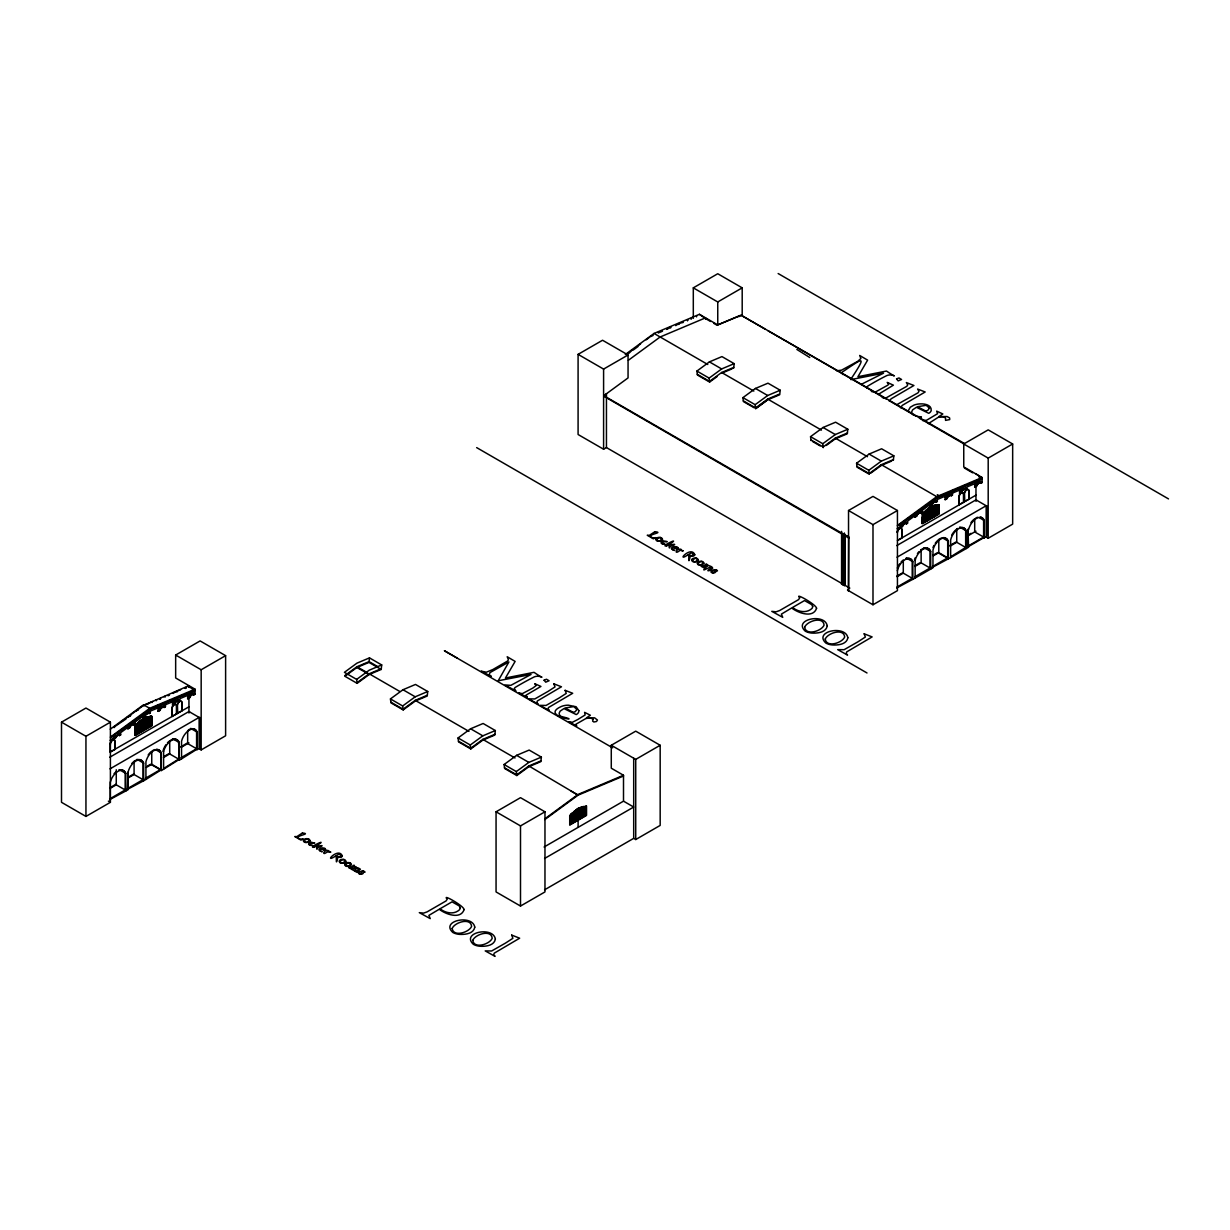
<?xml version="1.0" encoding="UTF-8"?>
<svg xmlns="http://www.w3.org/2000/svg" width="1230" height="1230" viewBox="0 0 1230 1230"><rect width="100%" height="100%" fill="white"/><g stroke="black" fill="none" stroke-linecap="round" stroke-linejoin="round"><path stroke-width="1.5" d="M848.531 590.646L848.531 510.512L872.992 496.397L897.439 510.512L897.439 590.646L872.992 604.76L848.531 590.646L848.731 537.11L603.792 395.691L628.053 377.918L628.053 354.978L602.546 340.249L578.085 354.363L578.085 434.513L603.592 449.227L606.452 447.582L849.822 588.109M144.433 705.743L144.51 704.975M147.831 704.313L148.046 703.483L143.556 705.374L189.02 685.617M149.906 709.541L149.999 708.772L149.43 709.818M150.537 709.279L153.396 707.327L153.32 708.111M151.459 702.053L151.997 702.545M153.95 707.834L154.027 707.066M154.703 707.511L157.563 705.574L157.486 706.343M156.164 700.793L156.379 699.978M158.87 705.759L161.73 703.821L161.653 704.59M160.331 699.04L160.546 698.21L159.7 699.301L160.454 698.978M162.283 704.329L162.36 703.56M163.037 704.006L165.896 702.069L165.819 702.837M165.251 696.964L165.343 696.195L163.944 696.78M166.45 702.561L166.65 701.746L166.573 702.515M167.203 702.253L170.063 700.301L169.971 701.085M168.033 695.796L169.417 695.211M170.616 700.808L170.693 700.039M171.37 700.485L174.23 698.548L174.137 699.317M173.584 693.443L173.661 692.674M174.768 699.055L174.983 698.225M175.536 698.732L178.396 696.795L178.304 697.564M176.997 692.013L177.197 691.183M178.934 697.302L179.15 696.472L179.057 697.241M179.703 696.98L182.563 695.042L182.471 695.811M183.101 695.534L183.193 694.766M183.854 695.227L186.714 693.274L186.637 694.043M185.315 688.493L185.453 688.446M186.084 688.185L186.161 687.401L184.777 688.001M187.268 693.782L187.483 692.967L187.391 693.735M188.021 693.459L190.881 691.521L190.804 692.29M191.434 692.029L191.649 691.199M192.188 691.706L195.047 689.184L175.659 677.976L175.659 655.037L200.106 640.922L225.613 655.652L225.613 735.786L201.167 749.916L199.122 748.732L196.585 749.47L181.548 758.879L181.548 741.229A11.623 6.704 -60 0 1 189.389 730.097A11.623 6.704 -60 0 1 197.215 732.188L197.215 749.839M357.023 667.398L344.907 676.285L357.146 683.342L369.261 674.455L356.854 667.506L368.969 662.386L369.477 657.881L381.7 664.938L381.208 669.443L369.092 674.563M415.294 701.038L403.179 709.91L390.94 702.853L390.448 698.917L402.979 689.738L415.494 684.449L427.733 691.506L427.24 696.026L415.11 701.131M482.898 740.076L470.783 748.947L458.559 741.89L458.067 737.954L470.583 728.775L483.113 723.486L495.336 730.543L494.844 735.063L482.729 740.168M528.931 766.644L516.815 775.53L504.592 768.473L504.1 764.522L516.615 755.343L529.146 750.069L541.369 757.127L540.877 761.631L528.762 766.751M658.311 332.976L658.404 332.208M659.065 332.654L662.478 331.224M666.768 329.409L666.721 328.687M667.398 329.148L670.258 327.195L670.181 327.964M671.011 326.888L670.934 327.657M675.731 325.627L678.591 323.69L678.514 324.459M679.145 324.197L679.221 323.429M687.462 320.676L687.678 319.861L687.601 320.63M691.091 318.416L690.999 319.185L691.721 318.155M696.549 316.848L696.641 316.079M738.876 316.587L741.521 315.464L764.783 328.902M733.68 368.154L734.172 363.65L721.949 356.592L709.418 361.881L696.903 371.06L697.395 374.996L709.618 382.053L717.136 376.549M741.521 315.464L964.289 443.43M754.113 407.745L743.427 401.564L742.935 397.628L755.451 388.449L767.981 383.176L780.204 390.233L779.789 393.954L767.674 399.074L755.558 407.945L743.335 400.888M809.77 357.515L796.84 349.428M811.031 440.601L810.539 436.665L823.07 427.487L835.585 422.198L847.808 429.255L847.316 433.775L835.201 438.879M893.349 460.343L893.841 455.838L881.618 448.781L869.103 454.07L856.572 463.233L857.064 467.185L869.287 474.242L868.795 470.306L856.572 463.233M936.952 497.873L937.029 497.105L936.461 498.165M937.583 497.612L940.443 495.675L940.35 496.443L937.306 494.675M940.981 496.182L941.196 495.352L941.119 496.121M941.75 495.859L944.609 493.907L944.517 494.691M945.147 494.414L945.24 493.645M945.916 494.106L948.776 492.154L948.684 492.923M950.067 492.338L952.927 490.401L952.85 491.17M953.481 490.908L953.696 490.078M954.234 490.586L957.094 488.648L957.017 489.417M957.647 489.156L957.724 488.372M958.401 488.833L961.26 486.88L961.183 487.664M962.567 487.065L965.427 485.127L965.35 485.896M965.981 485.635L966.18 484.805M966.734 485.312L969.594 483.375L969.517 484.143M970.147 483.882L970.347 483.052L970.27 483.821M970.901 483.559L973.76 481.622L973.668 482.391M974.298 482.114L974.391 481.345M975.067 481.806L977.927 479.854L977.835 480.638M978.465 480.361L978.68 479.546L978.603 480.315M979.234 480.038L982.094 477.517L963.751 466.923L963.751 443.984L988.197 429.87L1012.659 443.984L1012.659 524.134L988.197 538.248L986.168 537.064L983.616 537.802L967.948 546.843L967.948 529.207L968.594 547.212L950.636 557.59L950.636 539.939A11.623 6.704 -60 0 1 958.462 528.792A11.623 6.704 -60 0 1 966.303 530.899L966.303 548.534M908.201 410.851L910.292 407.222L913.859 405.177A12.1 6.98 0 0 1 920.717 403.886C924.899 403.717 931.787 405.008 931.202 410.513A8.533 4.935 0 0 1 928.742 413.311L916.412 407.284L912.614 409.867L911.707 411.804A7.196 4.151 0 0 0 913.813 415.233M850.683 379.486C868.134 353.102 862.645 358.437 841.474 372.613L842.95 374.566M878.143 394.492L893.38 385.159L887.199 382.392L888.614 384.314L887.722 385.236L874.822 392.339M150.183 726.484L148.646 727.068L150.183 726.484L150.183 716.537L151.967 716.337L151.967 725.746L135.146 735.448L135.146 725.931L139.743 723.24L139.743 721.702L138.206 722.687L138.206 733.388L136.684 733.987L138.206 733.388M136.684 724.624L135.731 725.27L137.822 723.132M135.146 726.038L136.776 724.116M135.515 725.946C133.378 731.112 139.805 723.686 137.96 728.683C138.36 735.202 140.528 724.885 139.482 730.159M935.999 505.023L938.997 504.669L938.997 514.079L922.192 523.796L922.192 514.263L923.499 512.864M923.469 515.555C923.146 510.558 921.178 519.444 924.991 514.97C924.499 522.781 927.651 515.016 926.513 518.491M924.852 511.465C922.392 511.665 922.869 519.798 924.991 517.03M923.346 512.925L926.252 510.173M924.945 511.695L925.252 514.524L926.774 513.94L926.513 511.726L926.513 513.786M140.051 721.088C140.558 725.393 138.99 719.627 142.096 719.596M140.651 720.657L136.684 724.209L136.684 734.279L135.146 734.864L136.684 734.279M926.067 510.266L926.774 511.588L922.254 514.202M927.681 508.989L925.252 512.172L926.774 511.588M574.349 811.277L573.026 813.599L574.302 811.323M161.207 705.805L158.024 708.388L158.024 711.278L159.3 710.556A2.03 1.169 60 0 0 160.315 709.556L160.315 709.249A52.06 30.058 60 0 1 163.529 706.527M178.027 700.408A52.06 30.058 60 0 0 174.814 703.145L174.814 703.437A2.03 1.169 60 0 1 173.799 704.436L172.523 705.174L172.523 702.269L174.645 700.547M192.818 694.227A52.06 30.058 60 0 0 189.958 696.718L189.958 697.01A2.03 1.169 60 0 1 188.943 698.01L187.667 698.748L187.667 695.842L190.85 693.274M950.221 495.106A52.06 30.058 60 0 0 947.361 497.596L947.361 497.889A2.03 1.169 60 0 1 946.347 498.888L945.07 499.626L945.07 496.72L948.253 494.152M964.72 488.987A52.06 30.058 60 0 0 961.86 491.477L961.86 491.769A2.03 1.169 60 0 1 960.845 492.769L959.569 493.507L959.569 490.601L962.752 488.033M979.034 477.071L982.094 478.839L982.094 482.56L980.91 481.883A52.06 30.058 60 0 0 976.989 485.051L976.989 485.343A2.03 1.169 60 0 1 975.974 486.342L974.698 487.08L974.698 484.19L977.881 481.607M742.935 397.628L755.159 404.685L755.651 408.637L766.152 400.918M110.285 729.19L143.556 704.79L149.676 708.326L195.047 689.184M113.452 727.453L126.029 718.966M126.705 717.736L130.949 715.353M131.487 714.215L143.233 705.62L142.603 706.082M114.282 727.576L114.836 726.423M130.196 715.906L127.336 717.274M138.513 709.802L135.654 711.171M625.286 354.517L654.037 333.453L699.409 314.311L717.751 324.904L738.953 316.171M632.251 350.012L629.56 352.718M637.801 345.938L640.584 343.908M646.134 339.834L648.917 337.804M650.301 336.774L653.161 335.421M628.807 353.271L628.084 353.056M633.096 350.135L637.893 346.614M110.346 737.139L149.676 708.326M628.376 360.267L660.141 336.989L705.605 317.817L705.528 319.17M110.177 740.352L119.402 733.587L119.402 735.601L118.218 734.91A52.06 30.058 60 0 0 114.298 738.077L114.298 738.369A2.03 1.169 60 0 1 113.283 739.384L114.559 738.646A2.03 1.169 60 0 0 115.574 737.646L115.574 737.354A52.06 30.058 60 0 1 118.449 734.864M849.284 537.402L848.362 537.725L849.13 538.171L603.869 396.229L606.452 393.738L606.452 447.582M709.618 382.053L709.126 378.117L721.641 368.939L734.172 363.65M733.757 367.386L721.641 372.49L709.526 381.377L697.302 374.32M344.831 675.608L356.946 666.721L369.062 661.617L378.225 666.906M357.146 683.342L356.654 679.406L369.169 670.227L381.7 664.938M357.054 682.665L369.169 673.779L381.285 668.674M755.159 404.685L767.674 395.507L780.204 390.233M755.651 408.637L767.766 399.75M403.179 709.91L402.671 705.974L415.202 696.795L427.733 691.506M427.317 695.242L415.202 700.362L403.086 709.233L390.863 702.176M823.254 447.659L822.762 443.723L835.293 434.544L847.808 429.255M847.409 432.991L835.293 438.111L823.178 446.982L810.954 439.925M826.268 445.46L835.37 438.787M470.783 748.947L470.291 745.011L482.821 735.832L495.336 730.543M494.937 734.279L482.821 739.399L470.706 748.271L458.467 741.213M868.795 470.306L881.326 461.127L893.841 455.838M893.441 459.574L881.326 464.679L869.21 473.565L856.972 466.508M870.794 473.135L881.403 465.355M516.815 775.53L516.323 771.579L528.838 762.4L541.369 757.127M540.954 760.863L528.838 765.967L516.723 774.854L504.5 767.797M844.61 535.219L847.193 536.234A1.676 0.969 -60 0 0 847.947 536.711M897.377 525.487L936.707 496.659L982.094 477.517M897.208 528.685L906.433 521.935L906.433 523.934L905.265 523.257A52.06 30.058 60 0 0 901.344 526.425L901.344 526.717A2.03 1.169 60 0 1 900.314 527.716L901.59 526.978A2.03 1.169 60 0 0 902.62 525.979L902.62 525.687A52.06 30.058 60 0 1 905.142 523.442M544.844 818.811L578.115 794.411L623.502 775.269L623.502 801.161L544.091 847.009M544.844 819.549L578.115 795.149L623.502 776.007M143.295 720.888L141.773 721.779L143.295 718.843L143.556 723.102L145.601 722.517L145.601 724.578L146.862 723.84L146.616 721.626L146.616 723.686M929.127 507.944C926.221 508.82 927.189 512.818 927.343 509.574M927.727 509.251L928.819 508.467L928.819 512.464L930.849 511.88L930.587 513.786L932.632 513.202L932.632 515.262L933.908 514.524L933.647 512.326L933.647 514.371M930.341 509.235L928.819 510.112L930.341 507.175L930.587 511.434L932.632 510.85L932.632 512.91L933.908 512.172L933.647 509.973L933.647 512.018M576.117 809.924L574.81 812.584L576.086 811.846L576.086 809.94M139.989 721.134C141.419 719.12 143.51 722.21 143.295 723.24C147.2 719.919 143.679 728.837 146.616 726.038L146.616 723.978L146.862 726.192L139.989 730.159L139.989 732.065L141.773 731.327L141.773 719.796L145.017 717.92M933.908 514.524L927.036 518.491L927.036 520.413L928.819 519.675L928.819 508.144C936.199 501.963 926.498 514.232 930.587 518.645L928.819 519.383L930.587 518.645M693.305 318.386L693.305 287.851L717.751 273.736L742.197 287.851L742.197 314.557M693.305 287.851L717.751 301.965L742.197 287.851M578.085 354.363L603.592 369.092L628.053 354.978M61.5 722.164L85.946 708.049L110.408 722.164L110.408 802.314L85.946 816.428L61.5 802.314L61.5 722.164L85.946 736.293L110.408 722.164M175.659 655.037L201.167 669.766L225.613 655.652M142.926 714.753L142.926 717.659A2.03 1.169 60 0 0 143.941 716.66L143.941 716.367A52.06 30.058 60 0 1 147.861 713.2L150.306 713.139L150.306 711.14L164.144 705.297L164.144 707.496L162.96 706.82A52.06 30.058 60 0 0 159.054 709.987L159.054 710.279A2.03 1.169 60 0 1 158.024 711.278M143.941 716.367L145.217 715.629A52.06 30.058 60 0 1 148.769 712.677M143.941 716.66L145.217 715.629M147.861 713.2L150.306 713.139M142.926 717.659L144.187 716.921A2.03 1.169 60 0 0 145.217 715.922M132.717 724.286L135.177 724.239L135.177 722.041L133.901 722.763L133.901 724.962L132.717 724.286A52.06 30.058 60 0 0 128.796 727.453L128.796 727.745A2.03 1.169 60 0 1 127.782 728.744L127.782 725.854M128.796 727.453L130.072 726.715A52.06 30.058 60 0 1 133.639 723.778M159.054 709.987L160.315 709.249M172.523 702.269L173.799 701.53M128.796 727.745L130.072 726.715M133.901 724.962L135.177 724.239M159.054 710.279L160.315 709.556M164.144 707.496L165.42 706.773L165.42 704.759M127.782 728.744L129.058 728.022A2.03 1.169 60 0 0 130.072 727.022M135.731 725.27C138.882 723.317 134.916 732.158 137.96 728.683M136.684 724.716L138.467 724.27L138.467 726.33L139.743 725.592L139.482 723.394L139.482 725.454M139.743 723.24L138.467 723.978L138.467 722.84M139.989 722.81L141.527 721.918M146.616 721.334L146.862 719.427L146.862 721.487L145.601 722.225L145.601 720.165L143.556 720.749L143.556 718.704L143.556 730.312L141.773 731.035L143.556 730.312M146.616 718.981C146.893 713.769 144.31 719.319 145.34 729.282L143.556 730.005L145.34 729.282M148.138 716.859L147.123 718.689C149.399 718.551 149.522 719.55 150.429 721.779C152.228 722.072 151.536 716.214 151.459 720.888M147.123 718.981C155.58 710.679 149.814 724.147 150.429 717.367C146.201 715.691 150.137 722.563 148.646 727.361L147.123 727.96L147.123 726.038L151.705 723.394L151.459 721.195L151.459 723.24C148.538 726.1 151.967 717.444 148.399 720.303C148.799 714.123 146.093 724.793 147.385 719.135M114.298 738.077L115.574 737.354M146.616 728.252L146.616 726.33L146.862 728.391L145.601 729.129L145.601 727.222L143.556 727.806L143.818 725.9L141.773 726.484L141.773 722.364L140.251 723.24L140.251 725.3L139.989 723.102L146.862 719.135M172.523 705.174A2.03 1.169 60 0 0 173.553 704.175L174.814 703.145M114.298 738.369L115.574 737.646M136.93 725.162L138.206 724.424L138.467 728.683L139.743 727.96L139.743 725.9L139.482 727.806M138.467 724.27L139.743 723.548M143.818 721.195L145.34 720.303L145.079 722.225M145.601 720.165L146.862 719.427M148.907 718.243L150.183 717.505L149.922 719.427M150.429 717.367L151.705 716.66M173.553 704.175L174.814 703.437M187.667 695.842L188.943 695.104L188.943 711.524L109.731 757.265M119.402 735.601L120.663 734.864L120.663 732.665L149.03 711.878L149.03 713.877M173.553 703.868A52.06 30.058 60 0 1 177.458 700.7L178.642 701.392L179.918 700.654L179.918 698.655L193.771 692.798L193.771 694.965L192.603 694.289A52.06 30.058 60 0 0 188.682 697.456L188.682 697.748A2.03 1.169 60 0 1 187.667 698.748M137.96 726.33L136.93 727.222M139.989 725.162L141.527 724.27M143.295 723.24L141.773 724.132L142.034 722.225M147.123 721.041L148.399 720.303M139.743 725.592C134.839 724.931 135.315 731.958 137.96 731.035C138.344 737.108 140.528 727.499 139.482 732.357M145.079 729.129L145.079 727.222L141.773 728.837L141.773 724.716L140.251 725.592L140.251 727.653L139.989 725.454L146.862 721.487M151.459 725.454C152.505 720.596 150.306 730.19 149.922 724.132C147.108 727.499 150.198 718.105 147.385 721.487L147.385 723.548L147.123 721.334L151.705 718.689M188.682 697.456L189.958 696.718M138.467 726.623L139.743 725.9M142.034 724.578L143.556 723.686L143.295 725.592M145.601 722.517L146.862 721.779M150.429 719.719L151.705 718.981M188.682 697.748L189.958 697.01M193.771 694.965L195.047 694.227L195.047 690.507L191.988 688.739M136.422 729.575L135.146 730.312L135.408 728.391M139.989 727.514L141.527 726.623M145.079 724.578L143.556 725.454L143.818 723.548M147.123 723.394L148.399 722.656M149.922 721.779L148.646 722.517L148.907 720.596M139.743 727.96C132.794 731.712 137.36 728.36 136.93 734.126M143.295 730.159C143.664 729.913 141.127 725.546 140.251 727.96L140.251 730.005L139.989 727.806L146.862 723.84M148.907 727.222L148.646 723.102L147.385 723.84L147.385 725.9L147.123 723.686L151.705 721.041M136.93 729.867L138.206 729.129L137.96 731.035M138.467 728.975L139.743 728.252M142.034 726.93L143.556 726.038L143.295 727.96M143.818 725.9L145.34 725.008L145.079 726.93M145.601 724.87L146.862 724.132M148.907 722.948L150.183 722.225L149.922 724.132M150.429 722.072L151.705 721.334M136.422 731.927L135.146 732.665L135.408 730.743M139.989 729.867L141.527 728.975M147.123 725.746L148.399 725.008M139.743 730.312C134.208 734.633 136.161 730.666 136.422 734.126M136.93 732.219L138.206 731.481L137.96 733.249M138.467 731.327L139.743 730.605M139.989 730.159L141.773 729.421L141.527 731.189L139.989 732.065M145.601 727.222L146.862 726.484M147.123 726.038L148.646 725.454L147.123 727.96M148.907 725.3L150.183 724.578L149.922 726.33M150.429 724.424L151.705 723.686M138.467 733.249L139.743 732.511M145.601 729.129L146.862 728.391M150.429 726.33L151.705 725.592M110.147 744.073L110.147 752.007L114.99 749.516L114.99 741.567A3.244 1.876 -60 0 0 112.699 740.245A3.244 1.876 -60 0 0 110.408 744.212L110.147 744.073A3.244 1.876 -60 0 1 112.437 740.106A3.244 1.876 -60 0 1 114.728 741.429L114.99 741.567M171.877 716.367L176.72 713.877L176.72 705.928A3.244 1.876 -60 0 0 174.414 704.606A3.244 1.876 -60 0 0 172.123 708.588L172.123 716.521L171.877 708.434A3.244 1.876 -60 0 1 174.168 704.467A3.244 1.876 -60 0 1 176.459 705.789L176.72 705.928M177.228 713.292L182.055 710.786L182.055 702.853A3.244 1.876 -60 0 0 179.765 701.515A3.244 1.876 -60 0 0 177.474 705.497L177.474 713.431L177.228 705.344A3.244 1.876 -60 0 1 179.519 701.377A3.244 1.876 -60 0 1 181.809 702.699L182.055 702.853M188.943 706.82L110.147 752.007M189.574 711.893L188.943 713M110.008 768.858L199.122 717.413L199.122 748.732M109.67 787.892L116.235 784.094M127.72 777.468L134.285 773.67M147.416 766.09L150.69 764.199L160.238 769.719M163.99 756.512L168.987 753.636M180.626 746.918L187.283 743.074M110.039 788.399L116.266 784.817L125.168 789.952L109.639 798.931M127.874 778.113L134.085 774.516L143.003 779.666L127.459 788.63M146.339 767.443L151.751 764.322L160.669 769.473L145.294 778.344M163.436 757.572L169.709 753.959L179.257 759.464M181.394 747.21L188.943 742.859M178.627 759.095L163.59 768.504M180.918 757.772L196.585 748.732L187.667 743.581L187.667 730.436M109.639 799.669L128.105 789.737L128.105 772.086A11.501 6.642 -60 0 1 135.869 760.986A11.501 6.642 -60 0 1 143.633 763.123L143.633 780.773L127.459 789.368L128.105 772.086M160.669 770.195L145.924 779.451L145.924 761.801A11.347 6.55 -60 0 1 153.612 750.746A11.347 6.55 -60 0 1 161.299 752.929L161.299 770.564L160.669 752.56A11.347 6.55 -60 0 0 156.302 749.285M178.627 759.832L163.59 769.242L163.59 751.607A11.623 6.704 -60 0 1 171.431 740.46A11.623 6.704 -60 0 1 179.257 742.551L179.257 760.202L178.627 742.197A11.623 6.704 -60 0 0 170.786 740.091M143.633 780.773L145.924 779.451M161.299 770.564L163.59 769.242M179.257 760.202L181.548 758.879M844.826 535.142L846.424 535.788A1.676 0.969 -60 0 0 847.193 536.265M848.531 510.512L872.992 524.626L897.439 510.512M962.69 443.384L988.197 458.113L1012.659 443.984M929.957 503.101L929.957 505.991A2.03 1.169 60 0 0 930.972 504.992L932.248 503.962A52.06 30.058 60 0 1 935.461 501.24M945.07 496.72L946.347 495.982M930.972 504.992L932.248 503.962M930.972 504.7A52.06 30.058 60 0 1 934.892 501.533L936.076 502.209L937.337 501.471L937.337 499.472L951.174 493.645L951.174 495.844L950.006 495.167A52.06 30.058 60 0 0 946.085 498.335L946.085 498.627A2.03 1.169 60 0 1 945.07 499.626M929.957 505.991L931.233 505.253A2.03 1.169 60 0 0 932.248 504.254M914.828 514.186L914.828 517.092A2.03 1.169 60 0 0 915.843 516.093L917.119 515.062A52.06 30.058 60 0 1 920.317 512.341M946.085 498.335L947.361 497.596M959.569 490.601L960.845 489.878M915.843 516.093L917.119 515.062M920.932 513.31L922.208 512.572L922.208 510.373L920.932 511.111L920.932 513.31L919.763 512.633A52.06 30.058 60 0 0 915.843 515.801M946.085 498.627L947.361 497.889M951.174 495.844L952.451 495.106L952.451 493.107M914.828 517.092L916.089 516.354A2.03 1.169 60 0 0 917.119 515.355M923.715 513.048L924.991 512.326M927.036 511.142L928.558 510.266M933.647 509.666C933.724 504.992 934.416 510.85 932.632 510.558C933.801 505.699 929.234 511.619 930.849 507.191M933.647 507.313C933.924 502.101 931.341 507.667 932.371 517.615L930.587 518.353L932.371 517.615M934.877 505.484L934.154 507.021C936.445 506.883 936.568 507.882 937.475 510.112C939.259 510.419 938.567 504.546 938.49 509.235M937.475 507.759C935.415 501.102 934.892 510.727 935.692 515.708L934.154 516.293L934.154 514.371L938.751 511.726L938.49 509.527L938.49 511.588C935.584 514.432 938.997 505.776 935.43 508.636C935.83 502.455 933.124 513.125 934.416 507.467M937.475 505.023L937.214 514.817L935.692 515.401L937.214 514.817M901.344 526.425L902.62 525.687M933.647 516.585L933.647 514.678L933.908 516.738L932.632 517.461L932.632 515.555L930.587 516.139L930.849 514.232L928.819 514.817L928.819 510.696L927.282 511.588L927.282 513.648L927.036 511.434L933.908 507.467M934.154 507.313L938.751 505.007L938.751 507.021L934.154 509.666L934.416 511.88L934.416 509.82C937.322 506.975 933.908 515.616 937.475 512.756C937.045 518.522 939.782 508.543 938.49 513.786M959.569 493.507A2.03 1.169 60 0 0 960.584 492.507L961.86 491.477M901.344 526.717L902.62 525.979M923.976 513.494L925.252 512.756L925.498 517.03L926.774 516.293L926.774 514.232L926.513 516.139M925.498 512.618L926.774 511.88M929.065 510.558L930.587 509.666L930.341 511.588M930.849 509.527L932.371 508.636L932.125 510.558M932.632 508.497L933.908 507.759M935.938 506.591L937.214 505.853L936.968 507.759M937.475 505.699L938.751 505.007M960.584 492.507L961.86 491.769M974.698 484.19L975.974 483.452M906.433 523.934L907.709 523.196L907.709 520.997L936.076 500.21L936.076 502.209M960.584 492.215A52.06 30.058 60 0 1 964.505 489.048L965.673 489.724L966.949 488.987L966.949 486.988L980.817 481.145L980.817 483.298L979.634 482.621A52.06 30.058 60 0 0 975.728 485.788L975.728 486.081A2.03 1.169 60 0 1 974.698 487.08M979.634 482.621L980.91 481.883M924.991 514.678L923.976 515.555M927.036 513.494L928.558 512.618M934.154 509.374L935.43 508.636M937.214 507.621L938.751 507.021M926.774 513.94C921.87 513.264 922.346 520.29 924.991 519.383C925.375 525.441 927.574 515.847 926.513 520.705M932.125 517.461L932.125 515.555L928.819 517.169L928.819 513.048L927.282 513.94L927.282 516L927.036 513.786L933.908 509.82M975.728 485.788L976.989 485.051M925.498 514.97L926.774 514.232M929.065 512.91L930.587 512.018L930.341 513.94M930.849 511.88L932.371 511.004L932.125 512.91M932.632 510.85L933.908 510.112M937.475 508.052L938.751 507.313M975.728 486.081L976.989 485.343M980.817 483.298L982.094 482.56M923.469 517.907L922.192 518.645L922.439 516.738M927.036 515.847L928.558 514.97M934.154 511.726L935.43 511.004M936.968 510.112L935.692 510.85L935.938 508.943M926.774 516.293C917.165 517.953 929.357 530.837 925.575 511.111M930.341 518.491C930.71 518.245 928.173 513.879 927.282 516.293L927.282 518.353L927.036 516.139L933.908 512.172M935.938 515.555L935.692 511.434L934.416 512.172L934.416 514.232L934.154 512.018L938.751 509.374M923.976 518.199L925.252 517.461L924.991 519.383M925.498 517.323L926.774 516.585M929.065 515.262L930.587 514.371L930.341 516.293M930.849 514.232L932.371 513.356L932.125 515.262M932.632 513.202L933.908 512.464M935.938 511.296L937.214 510.558L936.968 512.464M937.475 510.404L938.751 509.666M923.469 520.259L922.192 520.997L922.439 519.091M927.036 518.199L928.558 517.323M934.154 514.079L935.43 513.356M926.774 518.645C921.255 522.981 923.192 518.999 923.469 522.473L922.192 523.196L923.715 522.612L923.715 512.541M923.976 520.551L925.252 519.813L924.991 521.582M925.498 519.675L926.774 518.937M927.036 518.491L928.819 517.753L928.558 519.521L927.036 520.413M932.632 515.555L933.908 514.817M934.154 514.371L935.692 513.786L934.154 516.293M935.938 513.648L937.214 512.91L936.968 514.678M937.475 512.756L938.751 512.018M923.976 522.473L925.252 521.735M925.498 521.582L926.774 520.844M932.632 517.461L933.908 516.738M937.475 514.678L938.751 513.94M897.177 532.405L897.439 532.559A3.244 1.876 -60 0 1 899.73 528.593A3.244 1.876 -60 0 1 902.02 529.915L902.02 537.848L897.439 540.493L975.974 495.152M958.908 504.715L963.751 502.209L963.751 494.276A3.244 1.876 -60 0 0 961.46 492.953A3.244 1.876 -60 0 0 959.169 496.92L959.169 504.854L958.908 496.766A3.244 1.876 -60 0 1 961.199 492.8A3.244 1.876 -60 0 1 963.49 494.122L963.751 494.276M964.259 501.625L969.102 499.119L969.102 491.185A3.244 1.876 -60 0 0 966.811 489.863A3.244 1.876 -60 0 0 964.52 493.83L964.52 501.763L964.259 493.676A3.244 1.876 -60 0 1 966.549 489.709A3.244 1.876 -60 0 1 968.84 491.031L969.102 491.185M896.762 545.597L975.974 499.872L986.168 505.745L986.168 537.064M976.62 500.241L975.974 501.333M841.581 531.375L841.581 584.219L842.35 583.789M841.581 584.219L845.148 585.403L845.148 534.435M897.054 557.205L986.168 505.745M847.485 590.031L848.239 590.831M896.701 576.224L903.266 572.427M914.751 565.8L919.671 562.956M932.801 555.376L937.737 552.531L947.285 558.051M949.376 545.812L956.018 541.969M967.656 535.25L970.993 533.328M897.085 576.732L903.297 573.149L912.214 578.3L896.67 587.264M914.905 566.446L921.132 562.863L930.034 567.999L914.505 576.978M933.386 555.776L938.798 552.654L947.7 557.805L932.325 566.676M950.483 545.905L956.74 542.292L966.303 547.811M966.872 536.449L975.974 531.191M496.059 811.8L520.505 797.67L544.967 811.8L544.967 891.935L520.505 906.049L496.059 891.935L496.059 811.8L520.505 825.914L544.967 811.8M623.502 775.269L611.279 768.212L611.279 745.272L635.726 731.158L660.172 745.272L660.172 825.422L635.726 839.537L633.696 838.353L544.582 889.813M965.658 547.442L950.636 556.852M967.948 546.12L983.616 537.064L974.698 531.929L974.698 518.768M896.67 588.002L915.135 578.069L915.135 560.434A11.501 6.642 -60 0 1 922.915 549.333A11.501 6.642 -60 0 1 930.68 551.455L930.68 569.106L915.135 578.069M932.325 567.414L950.636 557.59M930.68 569.106L932.97 567.783L932.97 550.133A11.347 6.55 -60 0 1 940.658 539.078A11.347 6.55 -60 0 1 948.345 541.262L948.345 558.912M611.279 745.272L635.726 759.387L660.172 745.272M584.742 809.202L583.466 809.924L583.466 807.864L584.742 807.141L584.742 811.554L583.466 812.277L583.466 810.232L584.742 809.494M544.582 858.479L633.696 807.034L623.502 801.161M143.818 718.843L145.34 718.074L145.079 719.858M144.74 718.074L147.892 716.813M145.555 717.982L146.431 717.613M931.771 506.406L933.509 505.622M932.601 506.314L933.908 505.791M679.975 323.106L683.296 322.445M741.582 314.849L717.751 324.904L717.751 301.965M721.564 373.274L731.958 368.892M767.597 399.842L767.674 399.074L821.44 430.1M769.396 399.089L779.712 394.738M148.676 703.222L152.843 701.469M155.626 700.285L157.01 699.701M172.907 692.997L180.61 689.753M188.052 686.617L195.047 689.769M195.047 690.507L149.676 709.649L111.223 737.077M164.774 705.036L178.642 699.193L178.642 701.392M369.477 657.881L356.946 663.154L344.415 672.333L356.654 679.406M881.234 465.463L891.627 461.081M976.067 473.95L982.094 478.101M982.094 478.839L936.707 497.981L898.269 525.41M951.82 493.368L965.673 487.526L965.673 489.724M933.201 505.791L936.338 504.838M885.539 398.197L906.787 386.328L907.725 384.852L906.356 382.561L913.921 385.497L891.089 398.843L889.305 401.288M896.778 404.685L918.041 392.816L918.979 391.34L917.611 389.049L925.16 391.986L902.328 405.331L900.545 407.776M934.615 505.33L936.968 505.407M147.585 716.998L150.66 716.337M148.907 716.89L149.829 716.583M851.083 379.563L883.509 373.197L861.108 384.421M148.953 716.675L149.922 717.075M150.429 716.675L150.183 716.537M918.872 417.416L921.424 417.001L916.55 416.263M871.378 391.463L872.946 391.817M836.723 370.784L841.52 370.168L857.633 361.405L860.892 358.483L859.678 355.455L867.611 360.129L857.925 376.718L886.492 371.045C900.114 380.424 893.38 372.936 886.861 375.55A268.017 154.734 0 0 0 867.473 386.282L867.135 388.234M922.577 420.568L926.682 420.199L937.598 413.68L936.676 411.143L942.841 413.957L938.92 416.555L947.069 416.54L949.652 417.939L949.698 419.584L945.532 420.383L945.578 418.077L943.702 416.939A7.887 4.551 0 0 0 938.09 417.401L928.373 423.612M882.187 397.444L883.924 398.136M848.362 537.218L849.13 537.648M457.36 658.188L444.368 650.716L612.632 747.84M778.144 273.537L1168.5 498.903M768.12 330.824L886.123 398.966M889.444 400.872L916.043 416.232M919.364 418.154L962.583 443.108M704.006 317.555L699.409 314.311M705.528 318.585L710.51 321.461M713.831 323.367L717.136 325.289M964.366 468.015L972.653 472.812M965.781 488.31L966.949 488.987M951.282 494.429L952.451 495.106M709.418 361.881L721.641 368.939M755.451 388.449L767.674 395.507M823.07 427.487L835.293 434.544M869.103 454.07L881.326 461.127M979.157 517.584L984.246 520.521L984.246 538.171M654.037 333.453L707.773 364.495M721.641 372.49L753.836 391.079M835.293 438.111L867.488 456.699M881.326 464.679L936.707 496.659M936.168 500.795L937.337 501.471M934.154 507.021L934.416 505.622M696.903 371.06L709.126 378.117M810.539 436.665L822.762 443.723M812.553 441.493L820.195 445.906M959.723 527.101L966.303 530.899M943.241 538.325L948.345 541.262M897.254 531.683A3.244 1.876 -60 0 1 899.776 528.285A3.244 1.876 -60 0 1 901.774 529.761L902.02 529.915M924.099 547.658L930.68 551.455M915.135 560.434L914.505 560.065A11.501 6.642 -60 0 1 915.182 557.851M906.264 557.959L912.845 561.756L912.845 579.407M476.656 447.612L867.012 672.979M368.969 662.386L381.208 669.443M402.979 689.738L415.202 696.795M470.583 728.775L482.821 735.832M516.615 755.343L528.838 762.4M356.946 666.721L367.647 672.902M369.169 673.779L399.75 691.445M415.202 700.362L468.953 731.389M482.821 739.399L515.016 757.988M528.838 765.967L578.115 795.149L571.12 791.105M390.448 698.917L402.671 705.974M458.067 737.954L470.291 745.011M504.1 764.522L516.323 771.579M193.879 693.551L195.047 694.227M178.734 699.978L179.918 700.654M188.943 711.524L199.122 717.413M164.236 706.082L165.42 706.773M190.635 728.391L197.215 732.188M147.123 717.136L147.123 718.689M172.677 738.753L179.257 742.551M135.146 725.931L136.684 725.3L136.422 727.222M163.59 751.607L162.96 751.238A11.623 6.704 -60 0 1 165.942 744.734M156.21 749.977L161.299 752.929M119.495 734.187L120.663 734.864M137.053 759.325L143.633 763.123M119.233 769.611L125.814 773.424L125.814 791.059M108.363 801.13L110.408 802.314M935.83 498.627L933.063 500.656M931.664 501.671L928.896 503.7M927.512 504.731L924.729 506.76M923.346 507.775L920.563 509.82M919.179 510.834L916.396 512.864M915.012 513.879L912.23 515.923M910.846 516.938L908.063 518.968M906.679 519.982L903.912 522.027M902.513 523.042L899.745 525.072M148.799 710.279L146.016 712.324M144.633 713.338L141.85 715.368M140.466 716.383L137.699 718.428M136.299 719.442L133.532 721.472M132.133 722.487L129.365 724.532M127.966 725.546L125.199 727.576M123.169 720.319L122.539 720.78M123.815 728.591L121.032 730.635M119.648 731.65L116.865 733.68M118.372 723.84L117.619 724.393M115.482 734.694L112.699 736.739M988.197 458.113L988.197 538.248M986.798 505.715L986.798 535.973M983.616 537.802L983.616 520.167A11.623 6.704 -60 0 0 980.633 517.092M975.974 486.342L975.974 499.872M968.84 491.031L968.84 498.98M965.658 548.165L965.658 530.53A11.623 6.704 -60 0 0 959.554 527.655M963.49 494.122L963.49 502.071M956.74 529.131L956.74 542.292M947.7 558.543L947.7 540.893A11.347 6.55 -60 0 0 946.07 538.402M938.798 539.509L938.798 552.654M938.49 504.854L938.49 506.883M935.43 505.146L935.43 506.283M934.416 514.524L934.416 516.431M932.125 506.268L932.125 508.205M930.849 516.585L930.849 518.491M930.034 568.737L930.034 551.086A11.501 6.642 -60 0 0 927.097 548.011M929.065 517.615L929.065 519.521M927.282 518.645L927.282 520.551M926.513 509.897L926.513 511.434M922.439 521.443L922.439 523.35M921.132 549.702L921.132 562.863M912.214 579.038L912.214 561.387A11.501 6.642 -60 0 0 906.156 558.482M903.297 560.004L903.297 573.149M901.774 529.761L901.774 537.71M872.992 524.626L872.992 604.76M846.917 536.388L846.148 535.957M844.38 532.99L844.38 585.834M842.981 534.066L842.981 585.034M635.726 759.387L635.726 839.537M633.696 758.218L633.696 838.353M603.592 369.092L603.592 449.227M578.115 820.226L578.115 827.36M520.505 825.914L520.505 906.049M201.167 669.766L201.167 749.916M199.767 717.382L199.767 747.625M196.585 749.47L196.585 731.819A11.623 6.704 -60 0 0 193.602 728.76M188.943 685.648L188.943 686.97M181.809 702.699L181.809 710.633M176.459 705.789L176.459 713.723M169.709 740.798L169.709 753.959M159.3 707.65L159.3 710.556M151.751 751.161L151.751 764.322M151.459 716.521L151.459 718.535M148.399 716.813L148.399 717.951M147.385 726.192L147.385 728.099M143.818 728.252L143.818 730.159M143.003 780.404L143.003 762.754A11.501 6.642 -60 0 0 131.887 763.384M142.034 729.282L142.034 731.189M140.251 730.312L140.251 732.219M139.482 721.549L139.482 723.102M137.96 722.917L137.96 723.978M135.408 733.095L135.408 735.017M134.085 761.37L134.085 774.516M125.168 790.69L125.168 773.055A11.501 6.642 -60 0 0 119.11 770.134M116.266 769.78L116.266 784.817M114.728 741.429L114.728 749.362M110.27 800.038L110.27 782.388A11.501 6.642 -60 0 1 118.049 771.287A11.501 6.642 -60 0 1 125.814 773.424M85.946 736.293L85.946 816.428M188.744 729.728A11.623 6.704 -60 0 1 192.111 728.621M114.067 773.67A11.501 6.642 -60 0 1 115.697 772.117M148.184 754.974A11.347 6.55 -60 0 1 151.275 751.576M152.981 750.377A11.347 6.55 -60 0 1 154.688 749.608M167.434 742.859A11.623 6.704 -60 0 1 169.079 741.29M932.986 547.565A11.347 6.55 -60 0 1 933.97 545.382M935.231 543.322A11.347 6.55 -60 0 1 941.719 537.941M943.333 537.633A11.347 6.55 -60 0 1 944.809 537.787M951.697 535.142A11.623 6.704 -60 0 1 957.832 528.439M968.594 529.577A11.623 6.704 -60 0 1 976.42 518.43A11.623 6.704 -60 0 1 984.246 520.521M970.931 522.704A11.623 6.704 -60 0 1 974.068 519.26M975.79 518.061A11.623 6.704 -60 0 1 977.496 517.277M917.442 553.577A11.501 6.642 -60 0 1 918.933 551.716M920.563 550.164A11.501 6.642 -60 0 1 925.621 547.857M897.346 568.137A11.501 6.642 -60 0 1 899.622 563.878M901.098 562.018A11.501 6.642 -60 0 1 902.728 560.45M897.316 570.72A11.501 6.642 -60 0 1 905.08 559.619A11.501 6.642 -60 0 1 912.845 561.756M342.34 856.095L341.156 857.418L337.912 857.141C335.206 868.349 337.204 856.188 335.667 856.003C322.368 864.567 338.834 846.302 342.34 856.095M694.812 554.807L693.628 556.129L690.384 555.852C687.585 567.43 689.723 554.592 688.154 554.715C674.932 563.524 691.137 544.89 694.812 554.807M348.874 867.627L351.088 868.933L353.717 866.735A2.076 1.199 0 0 1 355.608 866.643L355.962 867.842L351.826 869.426L354.194 870.717L356.054 868.749L359.129 868.503L358.007 870.256L354.87 871.194L357.146 872.408L360.421 869.18L354.194 866.397C354.809 862.753 351.58 868.303 348.874 867.627M701.346 566.354L703.575 567.645L706.189 565.446A2.076 1.199 0 0 1 708.08 565.354C696.488 575.994 712.109 564.063 711.647 568.229C699.193 573.98 722.902 568.614 706.666 565.108C707.312 561.48 704.129 567.045 701.346 566.354M314.188 847.209C305.87 848.454 331.608 836.569 315.941 846.056C318.862 846.363 327.257 844.149 317.709 847.716C315.756 852.805 318.139 843.473 314.188 847.209M666.675 545.92C658.388 547.181 684.003 535.296 668.413 544.767C671.073 545.044 679.975 542.799 670.196 546.428C668.228 551.517 670.611 542.199 666.675 545.92M464.094 909.6C460.62 919.979 445.229 914.09 439.233 909.247L428.901 915.397L430.254 918.626L419.307 912.645L423.581 913.121L427.087 911.876L446.075 900.929L447.259 899.13C440.94 893.026 463.956 905.833 464.094 909.6M816.566 608.312C813.107 618.69 797.701 612.801 791.705 607.958L781.388 614.124L782.726 617.337L771.779 611.356L776.069 611.833L779.559 610.587L798.547 599.64L799.746 597.841C793.412 591.738 816.428 604.545 816.566 608.312M302.396 833.017L296.845 836.631L294.785 836.554L300.95 840.121L303.257 838.922A5.381 3.106 0 0 1 300.166 839.045C291.264 835.908 313.02 833.971 302.396 833.017M654.883 531.729L649.332 535.342L647.257 535.265L653.422 538.832L655.728 537.633A5.381 3.106 0 0 1 652.638 537.756C643.751 534.62 665.476 532.667 654.883 531.729M359.698 872.024C357.653 875.007 364.111 874.422 360.974 871.655A1.599 0.922 0 0 1 361.466 871.024C366.048 870.486 365.833 874.161 362.865 871.009C365.894 876.037 354.917 874.161 359.698 872.024M712.17 570.751C710.125 573.718 716.598 573.134 713.462 570.366A1.599 0.922 0 0 1 713.938 569.736C718.52 569.198 718.305 572.873 715.337 569.736C718.366 574.764 707.388 572.873 712.17 570.751M325.535 849.453L325.504 849.776A2.429 1.399 0 0 1 324.812 850.56L321.307 848.854L319.969 850.145A2.045 1.184 0 0 0 320.569 851.114C326.627 852.913 314.772 850.514 320.584 848.254A3.444 1.983 0 0 1 322.521 847.885L324.32 848.131A2.568 1.476 0 0 1 325.32 848.838L325.535 849.453M578.838 710.648L578.73 711.786A8.533 4.935 0 0 1 576.27 714.584L563.94 708.572L560.127 711.155L559.22 713.093A7.196 4.151 0 0 0 561.341 716.521C586.802 722.548 538.617 716.613 561.387 706.466A12.1 6.98 0 0 1 568.245 705.174L576.086 706.743L578.838 710.648M678.007 548.165L677.976 548.488A2.429 1.399 0 0 1 677.284 549.287L673.779 547.565L672.441 548.857A2.045 1.184 0 0 0 673.041 549.825C679.114 551.624 667.244 549.226 673.056 546.966A3.444 1.983 0 0 1 675.009 546.612L676.792 546.858A2.568 1.476 0 0 1 677.792 547.55L678.007 548.165M158.193 705.313L158.117 706.082L158.193 705.313M949.406 491.892L949.314 492.661L949.406 491.892M961.891 486.619L961.814 487.388L961.891 486.619M527.286 697.364L518.752 692.967L522.35 693.628L532.79 688.093L536.142 685.587L534.727 683.68L540.908 686.448L525.963 695.211L527.286 697.364M310.022 840.582L308.53 842.196L305.839 842.519A3.137 1.814 0 0 1 304.087 841.997C300.674 838.829 309.437 837.03 310.022 840.582M345.861 861.277L344.369 862.891L341.679 863.214A3.137 1.814 0 0 1 339.926 862.691C336.513 859.509 345.276 857.725 345.861 861.277M351.426 864.49L349.92 866.105L347.244 866.427A3.137 1.814 0 0 1 345.492 865.905C342.078 862.722 350.827 860.923 351.426 864.49M474.78 927.174C473.658 933.862 464.786 934.708 459.267 934.354A11.639 6.719 0 0 1 452.763 932.432C440.125 920.64 472.581 913.998 474.78 927.174M495.382 939.074C494.26 945.762 485.389 946.608 479.869 946.239A11.639 6.719 0 0 1 473.365 944.317C460.727 932.54 493.184 925.898 495.382 939.074M662.509 539.293L661.002 540.923L658.311 541.231A3.137 1.814 0 0 1 656.559 540.708C653.145 537.541 661.909 535.742 662.509 539.293M698.332 559.988L696.841 561.603L694.151 561.926A3.137 1.814 0 0 1 692.398 561.403C688.985 558.22 697.748 556.437 698.332 559.988M703.898 563.202L702.391 564.816L699.716 565.139A3.137 1.814 0 0 1 697.963 564.616C694.55 561.434 703.299 559.65 703.898 563.202M827.252 625.885C826.13 632.574 817.258 633.419 811.739 633.066A11.639 6.719 0 0 1 805.235 631.144C792.597 619.351 825.053 612.709 827.252 625.885M847.854 637.786C846.732 644.474 837.861 645.32 832.341 644.951A11.639 6.719 0 0 1 825.837 643.029C813.199 631.251 845.656 624.609 847.854 637.786M303.918 840.936C308.638 846.348 311.959 834.217 303.918 840.936M339.757 861.615C344.477 867.042 347.798 854.912 339.757 861.615M345.322 864.828C350.043 870.24 353.348 858.11 345.322 864.828M452.163 928.45C453.301 937.275 469.03 932.524 471.597 926.421C470.813 917.288 454.7 922.254 452.163 928.45M472.766 940.35C473.904 949.176 489.632 944.409 492.2 938.321C491.416 929.188 475.303 934.139 472.766 940.35M656.405 539.647C661.11 545.059 664.431 532.928 656.405 539.647M692.244 560.327C696.949 565.754 700.27 553.623 692.244 560.327M697.794 563.54C702.515 568.967 705.836 556.821 697.794 563.54M804.635 627.162C805.773 635.987 821.502 631.236 824.085 625.132C823.285 616.015 807.188 620.966 804.635 627.162M825.238 639.062C826.376 647.887 842.104 643.136 844.687 637.032C843.888 627.9 827.79 632.85 825.238 639.062M309.653 844.103L309.668 844.672A1.63 0.938 0 0 0 310.606 845.317C316.664 845.225 306.024 846.363 309.191 842.781A3.89 2.245 0 0 1 310.713 842.058C317.986 844.441 314.05 841.166 309.653 844.103M662.124 542.814L662.14 543.383A1.63 0.938 0 0 0 663.078 544.029C669.135 543.952 658.496 545.075 661.663 541.508A3.89 2.245 0 0 1 663.185 540.77C670.458 543.153 666.522 539.878 662.124 542.814M491.139 676.362L481.115 671.149L486.357 672.21L492.784 669.566L507.498 661.079L508.421 659.772L507.191 656.743L515.124 661.417L505.453 678.007L534.02 672.333C547.642 681.712 540.893 674.225 534.389 676.838A268.017 154.734 0 0 0 515.001 687.57L514.248 688.769L515.893 691.014L505.007 684.956L510.834 685.356L531.037 674.471L498.212 680.759L508.897 661.971L489.863 672.672L489.325 674.901L491.139 676.362M544.091 680.205L545.705 682.173L549.072 680.759L546.489 679.221L544.091 680.205M896.562 378.917L898.177 380.885L901.544 379.486L898.961 377.933L896.562 378.917M553.884 683.834L555.007 686.909L548.057 691.398L534.819 698.948L528.716 698.855L538.094 704.067L536.834 702.576L537.279 701.023L561.449 686.786L553.884 683.834M565.124 690.338L566.246 693.397L559.296 697.887L546.074 705.436L539.955 705.359L549.349 710.556L548.073 709.064L548.519 707.511L572.688 693.274L565.124 690.338M511.695 935.092L512.879 938.321L505.561 943.056L491.631 950.99L485.204 950.898L495.075 956.386L493.737 954.803L494.214 953.189L519.644 938.198L511.695 935.092M864.167 633.804L865.351 637.032L858.033 641.768L844.118 649.701L837.676 649.625L847.562 655.098L846.225 653.53L846.701 651.9L872.116 636.909L864.167 633.804M329.594 851.929L330.824 852.113L327.703 851.498L328.81 850.745C323.982 848.639 320.922 857.064 327.457 851.729A2.245 1.292 0 0 1 329.056 851.591L329.594 851.929M593.091 719.365L592.629 721.118L593.859 721.995L596.489 721.503L597.457 720.057L594.597 717.828L586.449 717.843L590.369 715.245L584.604 712.355L585.126 714.968L577.716 719.55L572.396 722.287L568.798 721.779L576.762 726.008L575.794 724.316L585.618 718.689A7.887 4.551 0 0 1 591.23 718.228L593.091 719.365M682.066 550.64L683.296 550.825L680.175 550.21L681.282 549.472C676.777 547.196 673.179 555.852 679.929 550.44A2.245 1.292 0 0 1 681.528 550.317L682.066 550.64M460.251 907.909L459.636 909.631C454.178 914.905 445.491 913.183 440.048 908.77L452.04 901.836L459.251 905.941L460.251 907.909M812.723 606.621L812.108 608.343C806.649 613.616 797.963 611.894 792.52 607.482L804.528 600.563L811.723 604.653L812.723 606.621M324.997 849.1L323.905 849.899L321.599 848.685L324.997 849.1M576.932 709.449L575.194 711.74L573.103 712.232L564.954 707.988L573.764 706.604L576.932 709.449M677.469 547.811L676.377 548.611L674.071 547.412L677.469 547.811M929.419 408.16L927.681 410.451L925.575 410.943L917.426 406.7L926.236 405.316L929.419 408.16M341.233 855.634L339.911 856.772A2.399 1.384 0 0 1 337.697 856.68L335.944 855.849L339.142 854.035L341.233 855.634M693.72 554.346L692.398 555.483A2.399 1.384 0 0 1 690.168 555.391L688.431 554.561L691.614 552.747L693.72 554.346M571.028 814.152L569.721 815.659L569.721 825.069L586.526 815.367L586.526 805.958L578.115 808.31L571.028 814.152M570.09 815.567L569.967 817.719L571.243 816.981L571.243 814.937L570.028 815.628M571.12 814.368L570.535 815.044L571.243 814.245M572.457 812.984L571.504 814.491L572.457 812.984M576.686 809.509L576.332 811.692L577.869 810.816L577.869 808.771L576.686 809.509M579.653 809.786L578.115 810.662L578.115 808.602L579.653 807.803L579.653 809.786M581.436 808.756L579.899 809.632L579.899 807.695L581.436 807.08L581.436 808.756M583.22 807.726L581.944 808.464L581.944 806.911L583.22 806.573L583.22 807.726M584.742 806.849L583.466 807.572L583.466 806.526L584.742 806.849M572.765 814.045L571.504 814.783L571.504 816.843L572.765 816.105L572.765 814.045M574.302 813.168L573.026 813.906L573.026 815.951L574.302 815.229L574.302 813.168M576.086 812.138L574.81 812.876L574.81 814.937L576.086 814.198L576.086 812.138M577.869 811.108L576.332 811.985L576.332 814.045L577.869 813.168L577.869 811.108M579.653 810.078L578.115 810.954L578.115 813.015L579.653 812.138L579.653 810.078M581.436 809.048L579.899 809.924L579.899 811.985L581.436 811.108L581.436 809.048M583.22 808.018L581.944 808.756L581.944 810.816L583.22 810.078L583.22 808.018M586.203 806.296L585.003 806.988L585.003 809.048L586.264 808.31L586.157 806.296M571.243 817.289L569.967 818.011L569.967 820.072L571.243 819.334L571.243 817.289M572.765 816.397L571.504 817.135L571.504 819.195L572.765 818.457L572.765 816.397M574.302 815.521L573.026 816.259L573.026 818.319L574.302 817.581L574.302 815.521M576.086 814.491L574.81 815.229L574.81 817.289L576.086 816.551L576.086 814.491M577.869 813.461L576.332 814.337L576.332 816.397L577.869 815.521L577.869 813.461M579.653 812.43L578.115 813.307L578.115 815.367L579.653 814.491L579.653 812.43M581.436 811.4L579.899 812.277L579.899 814.337L581.436 813.461L581.436 811.4M583.22 810.37L581.944 811.108L581.944 813.168L583.22 812.43L583.22 810.37M586.264 808.602L585.003 809.34L585.003 811.4L586.264 810.662L586.264 808.602M571.243 819.641L569.967 820.364L569.967 822.424L571.243 821.686L571.243 819.641M572.765 818.75L571.504 819.488L571.504 821.548L572.765 820.81L572.765 818.75M574.302 817.873L573.026 818.611L573.026 820.671L574.302 819.933L574.302 817.873M576.086 816.843L574.81 817.581L574.81 819.641L576.086 818.903L576.086 816.843M577.869 815.813L576.332 816.689L576.332 818.75L577.869 817.873L577.869 815.813M579.653 814.783L578.115 815.659L578.115 817.719L579.653 816.843L579.653 814.783M581.436 813.753L579.899 814.629L579.899 816.689L581.436 815.813L581.436 813.753M583.22 812.723L581.944 813.461L581.944 815.521L583.22 814.783L583.22 812.723M584.742 811.846L583.466 812.584L583.466 814.629L584.742 813.906L584.742 811.846M586.264 810.954L585.003 811.692L585.003 813.753L586.264 813.015L586.264 810.954M571.243 821.994L569.967 822.716L569.967 824.638L571.243 823.9L571.243 821.994M572.765 821.102L571.504 821.84L571.504 823.746L572.765 823.024L572.765 821.102M574.302 820.226L573.026 820.964L573.026 822.87L574.302 822.132L574.302 820.226M576.086 819.195L574.81 819.933L574.81 821.84L576.086 821.102L576.086 819.195M577.869 818.165L576.332 819.042L576.332 820.964L577.869 820.072L577.869 818.165M579.653 817.135L578.115 818.011L578.115 819.933L579.653 819.042L579.653 817.135M581.436 816.105L579.899 816.981L579.899 818.903L581.436 818.011L581.436 816.105M583.22 815.075L581.944 815.813L581.944 817.719L583.22 816.981L583.22 815.075M584.742 814.198L583.466 814.937L583.466 816.843L584.742 816.105L584.742 814.198M586.264 813.307L585.003 814.045L585.003 815.967L586.264 815.229L586.264 813.307"/></g></svg>
